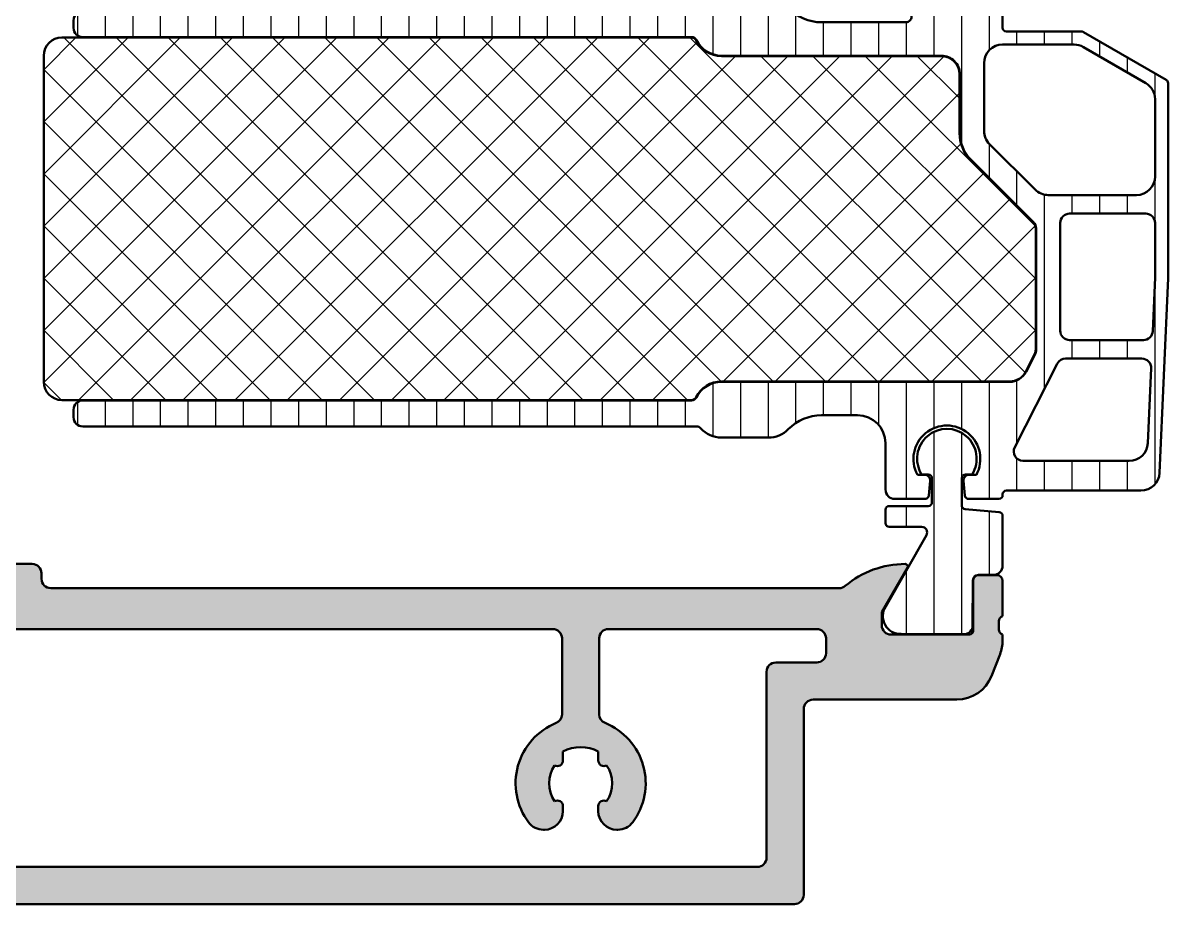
# Model space of a CAD drawing. Extents: x -30 to 140, y 0 to 85.
# Drawn here: x 55 to 116.6, y 0 to 47.4 of the extents above; entities that cross this region are included whole.
import ezdxf

# ---------------------------------------------------------------- set-up
doc = ezdxf.new("R2010")
doc.units = 0
for name, color, linetype, lineweight in [('0S-Alu contour', 7, 'Continuous', 50), ('0S-Alu hatch', 252, 'Continuous', 25), ('0S-Plastic contour', 254, 'Continuous', 50), ('0S-Plastic hatch', 253, 'Continuous', 25), ('0S-PT contour', 91, 'Continuous', 50), ('0S-PT hatch', 103, 'Continuous', 25)]:
    doc.layers.add(name, color=color, linetype=linetype, lineweight=lineweight)
pattern_1 = [(90, (0, 0), (-1.4859, 0), [])]

# ---------------------------------------------------------------- blocks, each defined once
blk = doc.blocks.new('469800__0F489E7A_4178_4282_98C9_24455DA8BACB_')
at = {"layer": '0S-Alu hatch'}
h = blk.add_hatch(color=256, dxfattribs=at)
edge = h.paths.add_edge_path()
edge.add_line((97.00000000000001, 0.5000000000000142), (97, 10.50000000000001))
edge.add_ellipse((97.5, 10.50000000000002), major_axis=(-0.5, 0), ratio=1, start_angle=270, end_angle=360, ccw=False)
edge.add_line((97.5, 11.00000000000001), (105.2352991384802, 11.00000000000001))
edge.add_arc((105.2352991384802, 13.00000000000001), 2, 270, 338.4999999999999)
edge.add_line((107.0961342744442, 12.26699754655141), (107.560835135964, 13.44670941076206))
edge.add_arc((105.7, 14.1797118642107), 2.000000000000006, 338.4999999999986, 360)
edge.add_line((107.7, 14.1797118642107), (107.7, 14.50000000000002))
edge.add_ellipse((107.7999999999999, 14.78284271247461), major_axis=(-0.2999999999999552, 0), ratio=1, start_angle=0, end_angle=70.52877936551891, ccw=False)
edge.add_line((107.5, 14.78284271247464), (107.5, 15.21715728752539))
edge.add_ellipse((107.8, 15.21715728752541), major_axis=(-0.2999999999999829, 0), ratio=1, start_angle=289.47122063448495, end_angle=360, ccw=False)
edge.add_line((107.7, 15.50000000000002), (107.7, 17.39999999999997))
edge.add_arc((107.4, 17.39999999999997), 0.3000000000000398, 0, 90)
edge.add_line((107.4, 17.70000000000001), (106.41, 17.70000000000002))
edge.add_arc((106.41, 17.39999999999997), 0.3000000000000469, 90, 180)
edge.add_line((106.11, 17.39999999999997), (106.11, 14.70000000000001))
edge.add_ellipse((105.91, 14.70000000000005), major_axis=(-0.2000000000000313, 0), ratio=1, start_angle=90.00000000001222, end_angle=180, ccw=False)
edge.add_line((105.91, 14.50000000000002), (101.6999999999682, 14.50000000000001))
edge.add_ellipse((101.6999999999682, 15.00000000000267), major_axis=(-0.500000000002661, 0), ratio=1, start_angle=0, end_angle=89.9999999999983, ccw=False)
edge.add_line((101.1999999999655, 15.00000000000266), (101.1999999999655, 15.70000000000638))
edge.add_line((101.1999999999655, 15.70000000000638), (102.5814954575952, 18.09282032304662))
edge.add_arc((102.4618802153239, 18.16188021537114), 0.1381197846490298, 329.9999999999987, 450)
edge.add_arc((102.4618802153239, 13.30000000002017), 5, 90, 130.2141710176955)
edge.add_ellipse((98.91082403438718, 17.49999999999997), major_axis=(-0.4999999999999493, 0), ratio=1, start_angle=89.9999999999983, end_angle=130.2141710176962, ccw=False)
edge.add_line((98.91082403438716, 17.00000000000001), (56.5, 17.00000000000001))
edge.add_ellipse((56.49999999999999, 17.50000000000001), major_axis=(-0.4999999999999965, 0), ratio=1, start_angle=0, end_angle=90.0000000000008, ccw=False)
edge.add_line((56, 17.50000000000001), (56, 17.80000000002017))
edge.add_arc((55.5, 17.80000000002017), 0.5, 0, 90)
edge.add_line((55.5, 18.30000000002017), (54.5, 18.30000000002017))
edge.add_arc((54.5, 17.80000000002017), 0.5, 90, 180)
edge.add_line((54, 17.80000000002017), (54, 17.50000000000001))
edge.add_ellipse((53.50000000000001, 17.50000000000001), major_axis=(-0.4999999999999929, 0), ratio=1, start_angle=89.9999999999992, end_angle=180, ccw=False)
edge.add_line((53.5, 17.00000000000001), (11.08917596561284, 17.00000000000001))
edge.add_ellipse((11.0891759656128, 17.49999999999991), major_axis=(-0.4999999999999006, 0), ratio=1, start_angle=49.78582898230161, end_angle=90.00000000000512, ccw=False)
edge.add_arc((7.538119784676062, 13.30000000002017), 4.999999999999996, 49.78582898230442, 89.99999999999999)
edge.add_arc((7.538119784676062, 18.16188021537114), 0.1381197846490281, 89.99999999999962, 210.0000000000016)
edge.add_line((7.41850454240477, 18.09282032304662), (8.800000000034458, 15.70000000000638))
edge.add_line((8.800000000034458, 15.70000000000638), (8.800000000034458, 15.00000000000267))
edge.add_ellipse((8.300000000031808, 15.00000000000266), major_axis=(-0.5000000000026504, 0), ratio=1, start_angle=90, end_angle=180, ccw=False)
edge.add_line((8.300000000031808, 14.50000000000001), (4.089999999999989, 14.50000000000001))
edge.add_ellipse((4.08999999999999, 14.70000000000002), major_axis=(-0.2000000000000046, 0), ratio=1, start_angle=0, end_angle=89.99999999999977, ccw=False)
edge.add_line((3.889999999999986, 14.70000000000001), (3.889999999999993, 17.39999999999997))
edge.add_arc((3.589999999999953, 17.39999999999997), 0.3000000000000398, 0, 90)
edge.add_line((3.589999999999953, 17.70000000000002), (2.600000000000036, 17.70000000000002))
edge.add_arc((2.600000000000036, 17.39999999999997), 0.3000000000000398, 90, 180)
edge.add_line((2.299999999999997, 17.39999999999997), (2.299999999999997, 15.50000000000001))
edge.add_ellipse((2.199999999999993, 15.2171572875254), major_axis=(-0.2999999999999989, 0), ratio=1, start_angle=180, end_angle=250.5287793655086, ccw=False)
edge.add_line((2.499999999999992, 15.21715728752539), (2.499999999999992, 14.78284271247463))
edge.add_ellipse((2.200000000000003, 14.78284271247463), major_axis=(-0.2999999999999896, 0), ratio=1, start_angle=109.4712206344874, end_angle=180, ccw=False)
edge.add_line((2.299999999999982, 14.50000000000001), (2.299999999999982, 14.17971186421069))
edge.add_arc((4.299999999999982, 14.17971186421069), 2, 180, 201.4999999999997)
edge.add_line((2.439164864035929, 13.4467094107621), (2.903865725555753, 12.26699754655141))
edge.add_arc((4.764700861519806, 13.00000000000001), 2.000000000000004, 201.5000000000001, 270)
edge.add_line((4.764700861519805, 11.00000000000001), (12.49999999999999, 11.00000000000001))
edge.add_ellipse((12.49999999999998, 10.50000000000001), major_axis=(-0.5, 0), ratio=1, start_angle=180, end_angle=269.9999999999992, ccw=False)
edge.add_line((12.99999999999998, 10.50000000000001), (12.99999999999998, 0.5000000000000142))
edge.add_arc((13.49999999999999, 0.5000000000000142), 0.5000000000000071, 180, 270.0000000000008)
edge.add_line((13.5, 7.1e-15), (96.5, 1.42e-14))
edge.add_arc((96.5, 0.5000000000000285), 0.5, 270, 360)
edge = h.paths.add_edge_path()
edge.add_arc((95.5, 12.50000000000002), 0.5, 90, 180)
edge.add_line((95, 12.50000000000002), (95.00000000000001, 2.500000000000028))
edge.add_ellipse((94.50000000000001, 2.500000000000028), major_axis=(-0.5, 0), ratio=1, start_angle=90, end_angle=180, ccw=False)
edge.add_line((94.50000000000001, 2.000000000000028), (15.49999999999998, 2.000000000000021))
edge.add_ellipse((15.49999999999998, 2.500000000000014), major_axis=(-0.4999999999999929, 0), ratio=1, start_angle=0, end_angle=90, ccw=False)
edge.add_line((14.99999999999999, 2.500000000000014), (14.99999999999999, 12.50000000000002))
edge.add_arc((14.49999999999999, 12.50000000000002), 0.5, 0, 90)
edge.add_line((14.49999999999999, 13.00000000000002), (12.30000000003446, 13.00000000000002))
edge.add_ellipse((12.30000000003446, 13.50000000000002), major_axis=(-0.5, 0), ratio=1, start_angle=0, end_angle=90, ccw=False)
edge.add_line((11.80000000003446, 13.50000000000002), (11.80000000003446, 14.30000000000001))
edge.add_ellipse((12.30000000003446, 14.30000000000001), major_axis=(-0.5, 0), ratio=1, start_angle=270, end_angle=360, ccw=False)
edge.add_line((12.30000000003446, 14.80000000000001), (23.49999999999702, 14.80000000000001))
edge.add_ellipse((23.49999999999701, 14.30000000000001), major_axis=(-0.5, 0), ratio=1, start_angle=180, end_angle=269.9999999999992, ccw=False)
edge.add_line((23.99999999999701, 14.30000000000001), (23.99999999999702, 10.20814778342446))
edge.add_ellipse((23.49999999999554, 10.20814778342446), major_axis=(-0.5000000000014851, 0), ratio=1, start_angle=112.02431283704101, end_angle=180, ccw=False)
edge.add_arc((24.99999999999997, 6.500048539865673), 3.500000000010337, 112.0243128370423, 216.8698976458439)
edge.add_arc((22.99999999999408, 5.000048539861268), 1.000000000002992, 216.8698976458443, 270)
edge.add_line((22.99999999999408, 4.000048539858283), (23.04999999999418, 4.000048539858283))
edge.add_arc((23.04999999999418, 5.000048539861268), 1.000000000002984, 269.9999999999996, 360)
edge.add_line((24.04999999999718, 5.000048539861268), (24.04999999999717, 5.275303668470471))
edge.add_arc((23.74999999999628, 5.275303668470471), 0.3000000000008924, 0, 119.9377964112646)
edge.add_ellipse((24.99999999999997, 6.500048539865673), major_axis=(-1.700000000005028, 0), ratio=1, start_angle=-34.577081611946085, end_angle=34.57708161194603, ccw=False)
edge.add_arc((23.74999999999628, 7.724793411260861), 0.3000000000008797, 240.0622035887352, 360)
edge.add_line((24.04999999999716, 7.724793411260861), (24.04999999999717, 8.20298717646333))
edge.add_ellipse((24.99999999999997, 6.500048539865673), major_axis=(-1.950000000005747, 0), ratio=1, start_angle=240.84463457371652, end_angle=299.1553654262832, ccw=False)
edge.add_line((25.95000000000279, 8.202987176463324), (25.95000000000279, 7.724793411260861))
edge.add_arc((26.25000000000367, 7.724793411260861), 0.3000000000008782, 180, 299.9377964112649)
edge.add_ellipse((24.99999999999997, 6.500048539865673), major_axis=(-1.700000000005023, 0), ratio=1, start_angle=145.4229183880535, end_angle=214.5770816119461, ccw=False)
edge.add_arc((26.25000000000367, 5.275303668470471), 0.3000000000008762, 60.06220358873634, 180)
edge.add_line((25.95000000000279, 5.275303668470471), (25.95000000000277, 5.000048539861268))
edge.add_arc((26.95000000000576, 5.000048539861268), 1.000000000002991, 180, 270.0000000000004)
edge.add_line((26.95000000000577, 4.000048539858283), (27.00000000000586, 4.000048539858283))
edge.add_arc((27.00000000000587, 5.000048539861268), 1.000000000002984, 269.9999999999996, 323.1301023541555)
edge.add_arc((24.99999999999997, 6.500048539865673), 3.500000000010348, 323.1301023541561, 427.9756871629575)
edge.add_ellipse((26.50000000000441, 10.20814778342446), major_axis=(-0.500000000001478, 0), ratio=1, start_angle=0, end_angle=67.97568716295962, ccw=False)
edge.add_line((26.00000000000294, 10.20814778342446), (26.00000000000293, 14.3))
edge.add_ellipse((26.50000000000293, 14.3), major_axis=(-0.5000000000000071, 0), ratio=1, start_angle=270, end_angle=360, ccw=False)
edge.add_line((26.50000000000293, 14.80000000000001), (83.49999999999709, 14.8))
edge.add_ellipse((83.49999999999709, 14.3), major_axis=(-0.5, 0), ratio=1, start_angle=180, end_angle=270, ccw=False)
edge.add_line((83.99999999999707, 14.30000000000001), (83.99999999999707, 10.20814778342446))
edge.add_ellipse((83.4999999999956, 10.20814778342446), major_axis=(-0.5000000000014824, 0), ratio=1, start_angle=112.02431283704021, end_angle=180, ccw=False)
edge.add_arc((85.00000000000003, 6.500048539865673), 3.50000000001034, 112.0243128370424, 216.8698976458439)
edge.add_arc((82.99999999999412, 5.000048539861268), 1.000000000002987, 216.8698976458445, 270.0000000000008)
edge.add_line((82.99999999999415, 4.000048539858283), (83.04999999999424, 4.000048539858283))
edge.add_arc((83.04999999999424, 5.000048539861268), 1.000000000002984, 270, 360)
edge.add_line((84.04999999999723, 5.000048539861268), (84.04999999999723, 5.275303668470471))
edge.add_arc((83.74999999999633, 5.275303668470471), 0.3000000000008924, 0, 119.9377964112635)
edge.add_ellipse((85.00000000000003, 6.500048539865673), major_axis=(-1.700000000005023, 0), ratio=1, start_angle=-34.577081611946085, end_angle=34.577081611946085, ccw=False)
edge.add_arc((83.74999999999633, 7.724793411260861), 0.3000000000008797, 240.0622035887352, 360)
edge.add_line((84.0499999999972, 7.724793411260861), (84.0499999999972, 8.202987176463322))
edge.add_ellipse((85.00000000000003, 6.500048539865673), major_axis=(-1.950000000005753, 0), ratio=1, start_angle=240.8446345737168, end_angle=299.1553654262839, ccw=False)
edge.add_line((85.95000000000283, 8.202987176463324), (85.95000000000286, 7.724793411260861))
edge.add_arc((86.25000000000372, 7.724793411260861), 0.300000000000864, 180, 299.9377964112649)
edge.add_ellipse((85.00000000000003, 6.500048539865673), major_axis=(-1.700000000005023, 0), ratio=1, start_angle=145.422918388054, end_angle=214.5770816119461, ccw=False)
edge.add_arc((86.25000000000372, 5.275303668470471), 0.300000000000892, 60.06220358873654, 180)
edge.add_line((85.95000000000283, 5.275303668470471), (85.95000000000283, 5.000048539861268))
edge.add_arc((86.95000000000582, 5.000048539861268), 1.000000000002984, 180, 270)
edge.add_line((86.95000000000582, 4.000048539858283), (87.0000000000059, 4.000048539858269))
edge.add_arc((87.0000000000059, 5.000048539861268), 1.000000000002998, 270, 323.130102354156)
edge.add_arc((85.00000000000003, 6.500048539865673), 3.500000000010348, 323.1301023541561, 427.9756871629575)
edge.add_ellipse((86.50000000000446, 10.20814778342446), major_axis=(-0.500000000001478, 0), ratio=1, start_angle=0, end_angle=67.97568716295962, ccw=False)
edge.add_line((86.00000000000298, 10.20814778342446), (86.00000000000298, 14.30000000000001))
edge.add_ellipse((86.50000000000298, 14.30000000000001), major_axis=(-0.5, 0), ratio=1, start_angle=270, end_angle=360, ccw=False)
edge.add_line((86.50000000000298, 14.80000000000001), (97.69999999996556, 14.80000000000001))
edge.add_ellipse((97.69999999996556, 14.30000000000001), major_axis=(-0.5, 0), ratio=1, start_angle=180, end_angle=270, ccw=False)
edge.add_line((98.19999999996554, 14.30000000000001), (98.19999999996554, 13.50000000000002))
edge.add_ellipse((97.69999999996556, 13.50000000000002), major_axis=(-0.5, 0), ratio=1, start_angle=90, end_angle=180, ccw=False)
edge.add_line((97.69999999996556, 13.00000000000002), (95.5, 13.00000000000002))
at = {"layer": '0S-Alu contour', "color": 7}
for points in [[(55.5, 18.30000000002017), (54.5, 18.30000000002017)], [(101.1999999999655, 15.00000000000266), (101.1999999999655, 15.70000000000638), (102.5814954575952, 18.09282032304662)], [(56, 17.50000000000001), (56, 17.80000000002017)], [(106.11, 17.39999999999997), (106.11, 14.70000000000001)], [(107.4, 17.70000000000001), (106.41, 17.70000000000002)], [(107.7, 15.50000000000002), (107.7, 17.39999999999997)], [(98.91082403438716, 17.00000000000001), (56.5, 17.00000000000001)], [(26.50000000000293, 14.80000000000001), (83.49999999999709, 14.8)], [(86.50000000000298, 14.80000000000001), (97.69999999996556, 14.80000000000001)], [(107.5, 14.78284271247464), (107.5, 15.21715728752539)], [(83.99999999999707, 14.30000000000001), (83.99999999999707, 10.20814778342446)], [(86.00000000000298, 10.20814778342446), (86.00000000000298, 14.30000000000001)], [(98.19999999996554, 14.30000000000001), (98.19999999996554, 13.50000000000002)], [(105.91, 14.50000000000002), (101.6999999999682, 14.50000000000001)], [(107.7, 14.1797118642107), (107.7, 14.50000000000002)], [(97.69999999996556, 13.00000000000002), (95.5, 13.00000000000002)], [(107.0961342744442, 12.26699754655141), (107.560835135964, 13.44670941076206)], [(95, 12.50000000000002), (95.00000000000001, 2.500000000000028)], [(97.00000000000001, 0.5000000000000142), (97, 10.50000000000001)], [(97.5, 11.00000000000001), (105.2352991384802, 11.00000000000001)], [(84.0499999999972, 7.724793411260861), (84.0499999999972, 8.202987176463322)], [(85.95000000000283, 8.202987176463324), (85.95000000000286, 7.724793411260861)], [(84.04999999999723, 5.000048539861268), (84.04999999999723, 5.275303668470471)], [(85.95000000000283, 5.275303668470471), (85.95000000000283, 5.000048539861268)], [(82.99999999999415, 4.000048539858283), (83.04999999999424, 4.000048539858283)], [(86.95000000000582, 4.000048539858283), (87.0000000000059, 4.000048539858269)], [(94.50000000000001, 2.000000000000028), (15.49999999999998, 2.000000000000021)], [(13.5, 7.1e-15), (96.5, 1.42e-14)]]:
    blk.add_lwpolyline(points, dxfattribs=at)
for centre, radius, start, end in [((55.5, 17.80000000002017), 0.5, 0, 90), ((102.4618802153239, 13.30000000002017), 5, 90, 130.2141710176955), ((102.4618802153239, 18.16188021537114), 0.1381197846490298, 329.9999999999987, 90), ((106.41, 17.39999999999997), 0.3000000000000469, 90, 180), ((107.4, 17.39999999999997), 0.3000000000000398, 0, 90), ((105.7, 14.1797118642107), 2.000000000000006, 338.4999999999986, 0), ((95.5, 12.50000000000002), 0.5, 90, 180), ((105.2352991384802, 13.00000000000001), 2, 270, 338.4999999999999), ((85.00000000000003, 6.500048539865673), 3.50000000001034, 112.0243128370424, 216.8698976458439), ((85.00000000000003, 6.500048539865673), 3.500000000010348, 323.1301023541561, 67.9756871629576), ((83.74999999999633, 7.724793411260861), 0.3000000000008797, 240.0622035887352, 0), ((86.25000000000372, 7.724793411260861), 0.300000000000864, 180, 299.9377964112649), ((83.74999999999633, 5.275303668470471), 0.3000000000008924, 0, 119.9377964112635), ((86.25000000000372, 5.275303668470471), 0.300000000000892, 60.06220358873654, 180), ((83.04999999999424, 5.000048539861268), 1.000000000002984, 270, 0), ((86.95000000000582, 5.000048539861268), 1.000000000002984, 180, 270), ((82.99999999999412, 5.000048539861268), 1.000000000002987, 216.8698976458445, 270.0000000000008), ((87.0000000000059, 5.000048539861268), 1.000000000002998, 270, 323.130102354156), ((96.5, 0.5000000000000285), 0.5, 270, 0)]:
    blk.add_arc(centre, radius, start, end, dxfattribs=at)
at = {"layer": '0S-Alu contour', "color": 7, "extrusion": (0, 0, -1)}
for centre, radius, start, end in [((-56.49999999999999, 17.50000000000001), 0.4999999999999965, 269.9999999999992, 0), ((-98.91082403438718, 17.49999999999997), 0.4999999999999493, 229.7858289823038, 270.0000000000017), ((-107.8, 15.21715728752541), 0.2999999999999829, 0, 70.52877936551506), ((-83.49999999999709, 14.3), 0.5, 90, 180), ((-86.50000000000298, 14.30000000000001), 0.5, 0, 90), ((-97.69999999996556, 14.30000000000001), 0.5, 90, 180), ((-101.6999999999682, 15.00000000000267), 0.500000000002661, 270.0000000000017, 0), ((-105.91, 14.70000000000005), 0.2000000000000313, 180, 269.9999999999878), ((-107.7999999999999, 14.78284271247461), 0.2999999999999552, 289.4712206344811, 0), ((-97.69999999996556, 13.50000000000002), 0.5, 180, 270), ((-97.5, 10.50000000000002), 0.5, 0, 90), ((-83.4999999999956, 10.20814778342446), 0.5000000000014824, 180, 247.9756871629598), ((-86.50000000000446, 10.20814778342446), 0.500000000001478, 292.0243128370405, 0), ((-85.00000000000003, 6.500048539865673), 1.950000000005753, 60.8446345737161, 119.1553654262832), ((-85.00000000000003, 6.500048539865673), 1.700000000005023, 325.4229183880539, 34.57708161194606), ((-85.00000000000003, 6.500048539865673), 1.700000000005023, 145.4229183880539, 214.5770816119461), ((-94.50000000000001, 2.500000000000028), 0.5, 180, 270)]:
    blk.add_arc(centre, radius, start, end, dxfattribs=at)
blk = doc.blocks.new('278043__5EB25C9F_D83D_4082_80FF_139277C2184B___0BC7762C_39AF_4687_81EA_EF17E8745420_')
at = {"layer": '0S-Plastic hatch'}
h = blk.add_hatch(dxfattribs=at)
h.set_pattern_fill('ANSI31', color=256, scale=0.4680000000000001, angle=45, style=0)
h.set_pattern_definition(pattern_1)
edge = h.paths.add_edge_path()
edge.add_line((116.5990610620605, 33.68008346447246), (116.1417693198057, 23.20638061263469))
edge.add_ellipse((115.1427210982238, 23.25000000000003), major_axis=(-1, 0), ratio=1, start_angle=90, end_angle=177.5, ccw=False)
edge.add_line((115.1427210982238, 22.25000000000003), (107.9000128404786, 22.25000000000003))
edge.add_arc((107.9000128404786, 22.05000000000003), 0.1999999999999993, 90.00000000000406, 180)
edge.add_line((107.7000128404786, 22.05000000000003), (107.7000128404786, 22.00000000000003))
edge.add_ellipse((107.5000128404786, 22.00000000000002), major_axis=(-0.1999999999999886, 0), ratio=1, start_angle=90, end_angle=180, ccw=False)
edge.add_line((107.5000128404786, 21.80000000000003), (105.869621787545, 21.80000000000003))
edge.add_ellipse((105.869621787545, 22.00000000000002), major_axis=(-0.1999999999999957, 0), ratio=1, start_angle=4.999999999998806, end_angle=90, ccw=False)
edge.add_line((105.6703828479267, 21.98256885145049), (105.6011544310511, 22.77385327717572))
edge.add_ellipse((105.9000128404786, 22.80000000000003), major_axis=(-0.299999999999987, 0), ratio=1, start_angle=-90, end_angle=5.000000000002217, ccw=False)
edge.add_line((105.9000128404786, 23.10000000000002), (106.2866760057409, 23.10000000000002))
edge.add_arc((104.7000128404786, 23.95000000000003), 1.800000000000008, 331.8213572594702, 568.1786427405297)
edge.add_line((103.1133496752164, 23.10000000000002), (103.5000128404786, 23.10000000000002))
edge.add_ellipse((103.5000128404786, 22.80000000000003), major_axis=(-0.29999999999999, 0), ratio=1, start_angle=174.9999999999979, end_angle=270, ccw=False)
edge.add_line((103.7988712499061, 22.77385327717572), (103.7296428330306, 21.98256885145049))
edge.add_ellipse((103.5304038934122, 22.00000000000002), major_axis=(-0.1999999999999903, 0), ratio=1, start_angle=90, end_angle=175.0000000000013, ccw=False)
edge.add_line((103.5304038934122, 21.80000000000003), (101.9000128404786, 21.80000000000003))
edge.add_ellipse((101.9000128404786, 22.30000000000003), major_axis=(-0.5, 0), ratio=1, start_angle=0, end_angle=90, ccw=False)
edge.add_line((101.4000128404786, 22.30000000000003), (101.4000128404786, 24.80000000000003))
edge.add_arc((99.90001284047865, 24.80000000000002), 1.5, 0, 89.99999999999946)
edge.add_line((99.90001284047865, 26.30000000000003), (97.9565842118958, 26.30000000000002))
edge.add_arc((97.95658421189582, 23.8), 2.500000000000014, 90.00000000000033, 135.5729959991943)
edge.add_ellipse((95.10001284047866, 26.60000000000003), major_axis=(-1.500000000000019, 0), ratio=1, start_angle=90, end_angle=135.5729959991943, ccw=False)
edge.add_line((95.10001284047866, 25.10000000000001), (92.57501284047866, 25.10000000000002))
edge.add_ellipse((92.57501284047866, 26.60000000000001), major_axis=(-1.499999999999985, 0), ratio=1, start_angle=41.810314895778504, end_angle=90, ccw=False)
edge.add_arc((91.23337205397877, 25.4), 0.3000000000000333, 41.81031489577727, 89.99999999999459)
edge.add_line((91.23337205397878, 25.70000000000003), (58.22501284047866, 25.70000000000002))
edge.add_ellipse((58.22501284047866, 26.20000000000002), major_axis=(-0.5, 0), ratio=1, start_angle=0, end_angle=90, ccw=False)
edge.add_line((57.72501284047867, 26.20000000000002), (57.72501284047867, 26.60000000000002))
edge.add_ellipse((58.22501284047866, 26.60000000000002), major_axis=(-0.5, 0), ratio=1, start_angle=270, end_angle=360, ccw=False)
edge.add_line((58.22501284047866, 27.10000000000003), (90.96256129081897, 27.10000000000002))
edge.add_arc((90.96256129081893, 27.39999999999999), 0.2999999999999723, 270.0000000000108, 333.6122000387661)
edge.add_ellipse((92.57501284047862, 26.6), major_axis=(-1.500000000000021, 0), ratio=1, start_angle=269.9999999999984, end_angle=333.61220003875536, ccw=False)
edge.add_line((92.57501284047866, 28.10000000000002), (108.0719713331476, 28.10000000000002))
edge.add_arc((108.0719713331476, 29.10000000000006), 1.000000000000042, 270.0000000000008, 332.9999999999984)
edge.add_line((108.962977857336, 28.64600950026047), (109.4455161025728, 29.59304412967031))
edge.add_arc((109.0000128404786, 29.82003937954006), 0.5000000000000846, 333.0000000000081, 360)
edge.add_line((109.5000128404786, 29.82003937954003), (109.5000128404786, 36.34289321881346))
edge.add_arc((109.0000128404786, 36.34289321881343), 0.5000000000000853, 0, 44.99999999999539)
edge.add_line((109.3535662310719, 36.69644660940674), (105.9857992781055, 40.06421356237311))
edge.add_ellipse((107.4000128404786, 41.4784271247462), major_axis=(-2.000000000000006, 0), ratio=1, start_angle=0, end_angle=44.99999999999977, ccw=False)
edge.add_line((105.4000128404786, 41.4784271247462), (105.4000128404786, 44.65000000000002))
edge.add_arc((104.4000128404787, 44.65000000000002), 0.9999999999999857, 0, 90.00000000000081)
edge.add_line((104.4000128404786, 45.65000000000002), (92.57501284047866, 45.65000000000002))
edge.add_ellipse((92.57501284047866, 47.15), major_axis=(-1.499999999999992, 0), ratio=1, start_angle=26.38779996124339, end_angle=90, ccw=False)
edge.add_arc((90.962561290819, 46.34999999999997), 0.2999999999999869, 26.3877999612502, 90.00000000000543)
edge.add_line((90.96256129081897, 46.64999999999996), (58.22501284047866, 46.65000000000001))
edge.add_ellipse((58.22501284047866, 47.15000000000002), major_axis=(-0.5, 0), ratio=1, start_angle=0, end_angle=90, ccw=False)
edge.add_line((57.72501284047867, 47.15000000000002), (57.72501284047868, 47.55000000000002))
edge.add_ellipse((58.22501284047868, 47.55000000000003), major_axis=(-0.5, 0), ratio=1, start_angle=270.00000000000165, end_angle=360, ccw=False)
edge.add_line((58.22501284047866, 48.05000000000003), (91.23337205397878, 48.05000000000003))
edge.add_arc((91.23337205397881, 48.35000000000002), 0.2999999999999971, 269.9999999999973, 318.1896851042193)
edge.add_ellipse((92.57501284047866, 47.15000000000003), major_axis=(-1.499999999999994, 0), ratio=1, start_angle=270.00000000000057, end_angle=318.18968510422195, ccw=False)
edge.add_line((92.57501284047866, 48.65000000000002), (95.10001284047866, 48.65000000000001))
edge.add_ellipse((95.10001284047866, 47.15000000000002), major_axis=(-1.500000000000007, 0), ratio=1, start_angle=224.4270040008054, end_angle=270, ccw=False)
edge.add_arc((97.95658421189582, 49.95000000000006), 2.500000000000037, 224.4270040008062, 269.9999999999997)
edge.add_line((97.9565842118958, 47.45000000000002), (102.5000128404786, 47.45000000000003))
edge.add_arc((102.5000128404786, 47.75000000000003), 0.3000000000000043, 269.9999999999973, 360)
edge.add_line((102.8000128404786, 47.75000000000003), (102.8000128404786, 47.90339745962159))
edge.add_arc((101.1648373889024, 47.75394877622164), 1.641990763191882, 5.222103382918573, 17.24361807271939)
edge.add_line((102.7330255423708, 48.24069263260685), (101.4204464808651, 50.5054411574439))
edge.add_ellipse((102.1986665147104, 51.02738259412534), major_axis=(-0.9370428402176623, 0), ratio=1, start_angle=-93.14116054599958, end_angle=33.8492118974043, ccw=False)
edge.add_line((102.2500128404786, 51.96301758664822), (105.6000128404786, 51.96301758664822))
edge.add_ellipse((105.6581823842411, 51.55144803949283), major_axis=(-0.4156599427022261, 0), ratio=1, start_angle=171.4986636631467, end_angle=278.04466546903666, ccw=False)
edge.add_line((106.0692752282675, 51.49000000000024), (106.0819159240018, 49.08896485997428))
edge.add_arc((106.4464624823116, 49.13959871626307), 0.36804616636807, 187.9075312078995, 262.7495927592339)
edge.add_line((106.4000128404786, 48.77449542765583), (107.1997945464493, 48.78023057567367))
edge.add_ellipse((107.2162902592854, 48.29674232763024), major_axis=(-0.4837695676022587, 0), ratio=1, start_angle=179.2014391759501, end_angle=271.9540666363429, ccw=False)
edge.add_line((107.7000128404786, 48.29000000000004), (107.7000128404786, 47.15000000000002))
edge.add_arc((107.9000128404786, 47.15000000000002), 0.1999999999999886, 180, 270)
edge.add_line((107.9000128404786, 46.95000000000002), (111.9464230019924, 46.95000000000002))
edge.add_ellipse((111.9464230019924, 46.75000000000003), major_axis=(-0.1999999999999886, 0), ratio=1, start_angle=239.9999999999912, end_angle=269.99999999999187, ccw=False)
edge.add_line((112.0464230019924, 46.92320508075689), (116.5000128404786, 44.3519237886467))
edge.add_ellipse((116.4000128404786, 44.17871870788981), major_axis=(-0.2000000000000106, 0), ratio=1, start_angle=180, end_angle=239.99999999999432, ccw=False)
edge.add_line((116.6000128404786, 44.17871870788981), (116.6000128404786, 33.7237028518378))
edge.add_ellipse((115.6000128404786, 33.72370285183777), major_axis=(-1.000000000000028, 0), ratio=1, start_angle=177.5000000000018, end_angle=180, ccw=False)
edge = h.paths.add_edge_path()
edge.add_arc((111.5444992133457, 45.25000000000003), 1, 60.00000000000006, 90)
edge.add_line((111.5444992133457, 46.25000000000002), (107.7000128404786, 46.25000000000002))
edge.add_arc((107.7000128404786, 45.25000000000003), 1, 90, 180)
edge.add_line((106.7000128404786, 45.25000000000003), (106.7000128404786, 41.60269119345812))
edge.add_arc((107.7000128404786, 41.60269119345812), 0.999999999999998, 180, 224.9999999999994)
edge.add_line((106.9929060592921, 40.89558441227159), (109.4455972527502, 38.44289321881348))
edge.add_arc((110.1527040339367, 39.15000000000003), 1, 224.9999999999997, 270)
edge.add_line((110.1527040339367, 38.15000000000003), (114.9000128404786, 38.15000000000001))
edge.add_arc((114.9000128404786, 39.15000000000002), 1, 270, 360)
edge.add_line((115.9000128404786, 39.15000000000002), (115.9000128404786, 43.31269330410537))
edge.add_arc((114.9000128404786, 43.31269330410537), 1.000000000000001, 0, 60.00000000000006)
edge.add_line((115.4000128404786, 44.17871870788981), (112.0444992133457, 46.11602540378447))
edge = h.paths.add_edge_path()
edge.add_arc((115.1870318414788, 28.85000000000003), 0.5000000000000285, 357.4999999999999, 449.9999999999968)
edge.add_line((115.1870318414788, 29.35000000000006), (111.0871034361502, 29.35000000000002))
edge.add_arc((111.0871034361502, 28.85000000000003), 0.4999999999999914, 90, 153.0000000000004)
edge.add_line((110.641600174056, 29.0769952498698), (108.3487356513311, 24.5769952498698))
edge.add_arc((108.7942389134253, 24.35000000000003), 0.4999999999999929, 153.0000000000004, 270)
edge.add_line((108.7942389134253, 23.85000000000004), (114.5119117272631, 23.85000000000003))
edge.add_arc((114.5119117272631, 24.85000000000004), 1, 270, 357.5000000000002)
edge.add_line((115.510959948845, 24.8063806126347), (115.6865559522697, 28.82819030631736))
edge = h.paths.add_edge_path()
edge.add_line((115.4000128404786, 37.15000000000002), (111.3000128404787, 37.15000000000002))
edge.add_arc((111.3000128404787, 36.65000000000002), 0.5, 90, 180)
edge.add_line((110.8000128404786, 36.65000000000002), (110.8000128404786, 30.85000000000003))
edge.add_arc((111.3000128404787, 30.85000000000003), 0.5, 180, 270)
edge.add_line((111.3000128404787, 30.35000000000002), (115.2743537272959, 30.35000000000002))
edge.add_arc((115.2743537272959, 30.85000000000003), 0.5000000000000006, 269.9999999999968, 357.4999999999998)
edge.add_line((115.7738778380868, 30.82819030631736), (115.9000128404786, 33.71715682855114))
edge.add_line((115.9000128404786, 33.71715682855114), (115.9000128404786, 36.65000000000001))
edge.add_arc((115.4000128404786, 36.65000000000001), 0.5, 0, 90)
at = {"layer": '0S-Alu contour', "color": 7}
for points in [[(111.5444992133457, 46.25000000000002), (107.7000128404786, 46.25000000000002)], [(115.4000128404786, 44.17871870788981), (112.0444992133457, 46.11602540378447)], [(106.7000128404786, 45.25000000000003), (106.7000128404786, 41.60269119345812)], [(115.9000128404786, 39.15000000000002), (115.9000128404786, 43.31269330410537)], [(106.9929060592921, 40.89558441227159), (109.4455972527502, 38.44289321881348)], [(110.1527040339367, 38.15000000000003), (114.9000128404786, 38.15000000000001)], [(115.4000128404786, 37.15000000000002), (111.3000128404787, 37.15000000000002)], [(110.8000128404786, 36.65000000000002), (110.8000128404786, 30.85000000000003)], [(115.7738778380868, 30.82819030631736), (115.9000128404786, 33.71715682855114), (115.9000128404786, 36.65000000000001)], [(111.3000128404787, 30.35000000000002), (115.2743537272959, 30.35000000000002)], [(110.641600174056, 29.0769952498698), (108.3487356513311, 24.5769952498698)], [(115.1870318414788, 29.35000000000006), (111.0871034361502, 29.35000000000002)], [(115.510959948845, 24.8063806126347), (115.6865559522697, 28.82819030631736)], [(108.7942389134253, 23.85000000000004), (114.5119117272631, 23.85000000000003)]]:
    blk.add_lwpolyline(points, dxfattribs=at)
for centre, radius, start, end in [((107.7000128404786, 45.25000000000003), 1, 90, 180), ((111.5444992133457, 45.25000000000003), 1, 60.00000000000006, 90), ((114.9000128404786, 43.31269330410537), 1.000000000000001, 0, 60.00000000000006), ((107.7000128404786, 41.60269119345812), 0.999999999999998, 180, 224.9999999999994), ((114.9000128404786, 39.15000000000002), 1, 270, 0), ((110.1527040339367, 39.15000000000003), 1, 224.9999999999997, 270), ((111.3000128404787, 36.65000000000002), 0.5, 90, 180), ((115.4000128404786, 36.65000000000001), 0.5, 0, 90), ((111.3000128404787, 30.85000000000003), 0.5, 180, 270), ((115.2743537272959, 30.85000000000003), 0.5000000000000006, 269.9999999999968, 357.4999999999998), ((111.0871034361502, 28.85000000000003), 0.4999999999999914, 90, 153.0000000000004), ((115.1870318414788, 28.85000000000003), 0.5000000000000285, 357.4999999999999, 89.99999999999675), ((114.5119117272631, 24.85000000000004), 1, 270, 357.5000000000002), ((108.7942389134253, 24.35000000000003), 0.4999999999999929, 153.0000000000004, 270)]:
    blk.add_arc(centre, radius, start, end, dxfattribs=at)
at = {"layer": '0S-Plastic contour', "color": 7}
for points in [[(102.2500128404786, 51.96301758664822), (105.6000128404786, 51.96301758664822)], [(106.0692752282675, 51.49000000000024), (106.0819159240018, 49.08896485997428)], [(102.7330255423708, 48.24069263260685), (101.4204464808651, 50.5054411574439)], [(106.4000128404786, 48.77449542765583), (107.1997945464493, 48.78023057567367)], [(58.22501284047866, 48.05000000000003), (91.23337205397878, 48.05000000000003)], [(92.57501284047866, 48.65000000000002), (95.10001284047866, 48.65000000000001)], [(107.7000128404786, 48.29000000000004), (107.7000128404786, 47.15000000000002)], [(57.72501284047867, 47.15000000000002), (57.72501284047868, 47.55000000000002)], [(97.9565842118958, 47.45000000000002), (102.5000128404786, 47.45000000000003)], [(102.8000128404786, 47.75000000000003), (102.8000128404786, 47.90339745962159)], [(107.9000128404786, 46.95000000000002), (111.9464230019924, 46.95000000000002)], [(112.0464230019924, 46.92320508075689), (116.5000128404786, 44.3519237886467)], [(90.96256129081897, 46.64999999999996), (58.22501284047866, 46.65000000000001)], [(104.4000128404786, 45.65000000000002), (92.57501284047866, 45.65000000000002)], [(105.4000128404786, 41.4784271247462), (105.4000128404786, 44.65000000000002)], [(116.6000128404786, 44.17871870788981), (116.6000128404786, 33.7237028518378)], [(109.3535662310719, 36.69644660940674), (105.9857992781055, 40.06421356237311)], [(109.5000128404786, 29.82003937954003), (109.5000128404786, 36.34289321881346)], [(116.5990610620605, 33.68008346447246), (116.1417693198057, 23.20638061263469)], [(108.962977857336, 28.64600950026047), (109.4455161025728, 29.59304412967031)], [(92.57501284047866, 28.10000000000002), (108.0719713331476, 28.10000000000002)], [(57.72501284047867, 26.20000000000002), (57.72501284047867, 26.60000000000002)], [(58.22501284047866, 27.10000000000003), (90.96256129081897, 27.10000000000002)], [(99.90001284047865, 26.30000000000003), (97.9565842118958, 26.30000000000002)], [(91.23337205397878, 25.70000000000003), (58.22501284047866, 25.70000000000002)], [(95.10001284047866, 25.10000000000001), (92.57501284047866, 25.10000000000002)], [(101.4000128404786, 22.30000000000003), (101.4000128404786, 24.80000000000003)], [(103.1133496752164, 23.10000000000002), (103.5000128404786, 23.10000000000002)], [(105.9000128404786, 23.10000000000002), (106.2866760057409, 23.10000000000002)], [(103.7988712499061, 22.77385327717572), (103.7296428330306, 21.98256885145049)], [(105.6703828479267, 21.98256885145049), (105.6011544310511, 22.77385327717572)], [(115.1427210982238, 22.25000000000003), (107.9000128404786, 22.25000000000003)], [(103.5304038934122, 21.80000000000003), (101.9000128404786, 21.80000000000003)], [(107.5000128404786, 21.80000000000003), (105.869621787545, 21.80000000000003)], [(107.7000128404786, 22.05000000000003), (107.7000128404786, 22.00000000000003)]]:
    blk.add_lwpolyline(points, dxfattribs=at)
at = {"layer": '0S-Plastic contour', "color": 7, "extrusion": (0, 0, -1)}
for centre, radius, start, end in [((-102.1986665147104, 51.02738259412534), 0.9370428402176623, 326.1507881025957, 93.1411605459996), ((-105.6581823842411, 51.55144803949283), 0.4156599427022261, 81.95533453096333, 188.5013363368533), ((-107.2162902592854, 48.29674232763024), 0.4837695676022587, 88.04593336365714, 180.7985608240499), ((-58.22501284047868, 47.55000000000003), 0.5, 0, 89.99999999999837), ((-92.57501284047866, 47.15000000000003), 1.499999999999994, 41.81031489577805, 89.99999999999946), ((-95.10001284047866, 47.15000000000002), 1.500000000000007, 90, 135.5729959991946), ((-58.22501284047866, 47.15000000000002), 0.5, 270, 0), ((-111.9464230019924, 46.75000000000003), 0.1999999999999886, 90.00000000000813, 120.0000000000088), ((-92.57501284047866, 47.15), 1.499999999999992, 270, 333.6122000387566), ((-116.4000128404786, 44.17871870788981), 0.2000000000000106, 120.0000000000057, 180), ((-107.4000128404786, 41.4784271247462), 2.000000000000006, 315.0000000000002, 0), ((-115.6000128404786, 33.72370285183777), 1.000000000000028, 180, 182.4999999999983), ((-92.57501284047862, 26.6), 1.500000000000021, 26.38779996124463, 90.0000000000016), ((-58.22501284047866, 26.60000000000002), 0.5, 0, 90), ((-58.22501284047866, 26.20000000000002), 0.5, 270, 0), ((-92.57501284047866, 26.60000000000001), 1.499999999999985, 270, 318.1896851042215), ((-95.10001284047866, 26.60000000000003), 1.500000000000019, 224.4270040008057, 270), ((-103.5000128404786, 22.80000000000003), 0.29999999999999, 90, 185.0000000000022), ((-105.9000128404786, 22.80000000000003), 0.299999999999987, 354.9999999999978, 90), ((-115.1427210982238, 23.25000000000003), 1, 182.5000000000001, 270), ((-101.9000128404786, 22.30000000000003), 0.5, 270, 0), ((-103.5304038934122, 22.00000000000002), 0.1999999999999903, 184.9999999999988, 270), ((-105.869621787545, 22.00000000000002), 0.1999999999999957, 270, 355.0000000000012), ((-107.5000128404786, 22.00000000000002), 0.1999999999999886, 180, 270)]:
    blk.add_arc(centre, radius, start, end, dxfattribs=at)
at = {"layer": '0S-Plastic contour', "color": 7}
for centre, radius, start, end in [((106.4464624823116, 49.13959871626307), 0.36804616636807, 187.9075312078995, 262.7495927592339), ((91.23337205397881, 48.35000000000002), 0.2999999999999971, 269.9999999999973, 318.1896851042193), ((97.95658421189582, 49.95000000000006), 2.500000000000037, 224.4270040008062, 269.9999999999997), ((101.1648373889024, 47.75394877622164), 1.641990763191882, 5.222103382918573, 17.24361807271939), ((102.5000128404786, 47.75000000000003), 0.3000000000000043, 269.9999999999973, 0), ((107.9000128404786, 47.15000000000002), 0.1999999999999886, 180, 270), ((90.962561290819, 46.34999999999997), 0.2999999999999869, 26.3877999612502, 90.00000000000543), ((104.4000128404787, 44.65000000000002), 0.9999999999999857, 0, 90.00000000000081), ((109.0000128404786, 36.34289321881343), 0.5000000000000853, 0, 44.99999999999539), ((109.0000128404786, 29.82003937954006), 0.5000000000000846, 333.0000000000081, 0), ((108.0719713331476, 29.10000000000006), 1.000000000000042, 270.0000000000008, 332.9999999999984), ((90.96256129081893, 27.39999999999999), 0.2999999999999723, 270.0000000000108, 333.6122000387661), ((97.95658421189582, 23.8), 2.500000000000014, 90.00000000000033, 135.5729959991943), ((99.90001284047865, 24.80000000000002), 1.5, 0, 89.99999999999946), ((91.23337205397877, 25.4), 0.3000000000000333, 41.81031489577727, 89.99999999999459), ((104.7000128404786, 23.95000000000003), 1.800000000000008, 331.8213572594702, 208.1786427405298), ((107.9000128404786, 22.05000000000003), 0.1999999999999993, 90.00000000000406, 180)]:
    blk.add_arc(centre, radius, start, end, dxfattribs=at)
blk = doc.blocks.new('475320__4421726E_A711_4BB2_BA2E_B7CBF89294DE_')
at = {"layer": '0S-PT hatch'}
h = blk.add_hatch(dxfattribs=at)
h.set_pattern_fill('ANSI37', color=256, scale=0.625, angle=90, style=0)
h.set_pattern_definition([(135, (0, 0), (-1.403165018917055, -1.403165018917055), []), (225, (0, 0), (1.403165018917055, -1.403165018917055), [])])
edge = h.paths.add_edge_path()
edge.add_ellipse((57.10001284047864, 45.65000000000002), major_axis=(-0.9800000000000039, 0), ratio=1, start_angle=270, end_angle=360, ccw=False)
edge.add_line((57.10001284047864, 46.63000000000002), (90.96256129081893, 46.63000000000001))
edge.add_ellipse((90.9625612908189, 46.35000000000004), major_axis=(-0.2799999999999727, 0), ratio=1, start_angle=206.3877999612355, end_angle=269.99999999999125, ccw=False)
edge.add_arc((92.57501284047866, 47.15000000000012), 1.520000000000114, 206.3877999612462, 270.0000000000005)
edge.add_line((92.57501284047866, 45.63000000000001), (104.4000128404786, 45.63000000000001))
edge.add_ellipse((104.4000128404786, 44.65000000000002), major_axis=(-0.9799999999999968, 0), ratio=1, start_angle=180, end_angle=270, ccw=False)
edge.add_line((105.3800128404786, 44.65000000000002), (105.3800128404786, 41.4784271247462))
edge.add_arc((107.4000128404787, 41.47842712474621), 2.020000000000024, 180, 224.9999999999994)
edge.add_line((105.9716571424818, 40.05007142674938), (109.3394240954482, 36.682304473783))
edge.add_ellipse((109.0000128404786, 36.34289321881347), major_axis=(-0.479999999999992, 0), ratio=1, start_angle=180, end_angle=224.9999999999982, ccw=False)
edge.add_line((109.4800128404786, 36.34289321881347), (109.4800128404786, 29.82003937954008))
edge.add_ellipse((109.0000128404786, 29.82003937954005), major_axis=(-0.4799999999999898, 0), ratio=1, start_angle=153.0000000000038, end_angle=180, ccw=False)
edge.add_line((109.4276959720891, 29.6021239396651), (108.9451577268522, 28.65508931025525))
edge.add_ellipse((108.0719713331476, 29.1), major_axis=(-0.9799999999999724, 0), ratio=1, start_angle=89.9999999999983, end_angle=152.9999999999995, ccw=False)
edge.add_line((108.0719713331476, 28.12000000000003), (92.57501284047866, 28.12000000000002))
edge.add_arc((92.57501284047865, 26.59999999999998), 1.520000000000042, 89.99999999999946, 153.6122000387553)
edge.add_ellipse((90.96256129081893, 27.40000000000002), major_axis=(-0.2799999999999574, 0), ratio=1, start_angle=90, end_angle=153.6122000387581, ccw=False)
edge.add_line((90.96256129081893, 27.12000000000006), (57.10001284047864, 27.12000000000003))
edge.add_ellipse((57.10001284047864, 28.10000000000003), major_axis=(-0.9800000000000039, 0), ratio=1, start_angle=0, end_angle=90, ccw=False)
edge.add_line((56.12001284047863, 28.10000000000003), (56.12001284047863, 45.65000000000002))
at = {"layer": '0S-PT contour', "color": 7}
for points in [[(57.10001284047864, 46.63000000000002), (90.96256129081893, 46.63000000000001)], [(56.12001284047863, 28.10000000000003), (56.12001284047863, 45.65000000000002)], [(92.57501284047866, 45.63000000000001), (104.4000128404786, 45.63000000000001)], [(105.3800128404786, 44.65000000000002), (105.3800128404786, 41.4784271247462)], [(105.9716571424818, 40.05007142674938), (109.3394240954482, 36.682304473783)], [(109.4800128404786, 36.34289321881347), (109.4800128404786, 29.82003937954008)], [(109.4276959720891, 29.6021239396651), (108.9451577268522, 28.65508931025525)], [(108.0719713331476, 28.12000000000003), (92.57501284047866, 28.12000000000002)], [(90.96256129081893, 27.12000000000006), (57.10001284047864, 27.12000000000003)]]:
    blk.add_lwpolyline(points, dxfattribs=at)
at = {"layer": '0S-PT contour', "color": 7, "extrusion": (0, 0, -1)}
for centre, radius, start, end in [((-57.10001284047864, 45.65000000000002), 0.9800000000000039, 0, 90), ((-90.9625612908189, 46.35000000000004), 0.2799999999999727, 90.00000000000873, 153.6122000387645), ((-104.4000128404786, 44.65000000000002), 0.9799999999999968, 90, 180), ((-109.0000128404786, 36.34289321881347), 0.479999999999992, 135.0000000000018, 180), ((-109.0000128404786, 29.82003937954005), 0.4799999999999898, 180, 206.9999999999962), ((-108.0719713331476, 29.1), 0.9799999999999724, 207.0000000000006, 270.0000000000017), ((-57.10001284047864, 28.10000000000003), 0.9800000000000039, 270, 0), ((-90.96256129081893, 27.40000000000002), 0.2799999999999574, 206.387799961242, 270)]:
    blk.add_arc(centre, radius, start, end, dxfattribs=at)
at = {"layer": '0S-PT contour', "color": 7}
for centre, radius, start, end in [((92.57501284047866, 47.15000000000012), 1.520000000000114, 206.3877999612462, 270.0000000000005), ((107.4000128404787, 41.47842712474621), 2.020000000000024, 180, 224.9999999999994), ((92.57501284047865, 26.59999999999998), 1.520000000000042, 89.99999999999946, 153.6122000387553)]:
    blk.add_arc(centre, radius, start, end, dxfattribs=at)
blk = doc.blocks.new('278043__C10FF43D_169A_4D2C_A72D_557E77F2FA00___CEE5CBA5_272E_424A_BDC6_E6D4B0880A1D_')
at = {"layer": '0S-Plastic hatch'}
h = blk.add_hatch(dxfattribs=at)
h.set_pattern_fill('ANSI31', color=256, scale=0.4680000000000001, angle=45, style=0)
h.set_pattern_definition(pattern_1)
edge = h.paths.add_edge_path()
edge.add_arc((107.5000128404786, 20.89425870543953), 0.2000000000000028, 0, 84.99999999999943)
edge.add_line((107.5174439890282, 21.09349764505787), (105.6825816919291, 21.25402729518516))
edge.add_ellipse((105.7000128404786, 21.45326623480352), major_axis=(-0.2000000000000038, 0), ratio=1, start_angle=0, end_angle=85.00000000000358, ccw=False)
edge.add_line((105.5000128404786, 21.45326623480352), (105.5000128404786, 22.92000000000002))
edge.add_ellipse((105.7000128404786, 22.92000000000003), major_axis=(-0.1999999999999886, 0), ratio=1, start_angle=270, end_angle=360, ccw=False)
edge.add_line((105.7000128404786, 23.12000000000002), (106.0555570116512, 23.12000000000002))
edge.add_arc((104.7000128404786, 23.97000000000002), 1.599999999999997, 327.9100487437199, 572.0899512562803)
edge.add_line((103.344468669306, 23.12000000000002), (103.7000128404786, 23.12000000000002))
edge.add_ellipse((103.7000128404786, 22.92000000000002), major_axis=(-0.2000000000000099, 0), ratio=1, start_angle=180, end_angle=270, ccw=False)
edge.add_line((103.9000128404786, 22.92000000000002), (103.9000128404786, 21.62000000000003))
edge.add_ellipse((103.7000128404786, 21.62000000000003), major_axis=(-0.200000000000017, 0), ratio=1, start_angle=90, end_angle=180, ccw=False)
edge.add_line((103.7000128404786, 21.42000000000002), (101.6000128404786, 21.42000000000003))
edge.add_arc((101.6000128404787, 21.22000000000002), 0.1999999999999993, 90.00000000000406, 180)
edge.add_line((101.4000128404786, 21.22000000000003), (101.4000128404786, 20.50000000000002))
edge.add_arc((101.6000128404786, 20.50000000000002), 0.1999999999999886, 180, 270)
edge.add_line((101.6000128404786, 20.30000000000002), (103.341204849247, 20.30000000000002))
edge.add_ellipse((103.341204849247, 20.00000000000002), major_axis=(-0.3000000000000043, 0), ratio=1, start_angle=150.0000000000009, end_angle=270, ccw=False)
edge.add_line((103.6010124703824, 19.85000000000002), (101.4127183046971, 16.01000000000002))
edge.add_arc((102.2073224266373, 15.48676114933048), 0.9514066456853473, 146.6354966795628, 272.4614089974138)
edge.add_line((102.2481819917159, 14.53623229579902), (105.6001635471552, 14.52925654130651))
edge.add_arc((105.6451673324612, 14.95926867509665), 0.4323607011496587, 264.0253451750564, 366.738360312483)
edge.add_line((106.0745414217729, 15.01000000000002), (106.0912819882171, 17.40983320893485))
edge.add_ellipse((106.4162205984508, 17.39014468789165), major_axis=(-0.3255345423783581, 0), ratio=1, start_angle=272.8538299148702, end_angle=356.53260138055373, ccw=False)
edge.add_line((106.4000128404786, 17.71527550289233), (107.2000484431061, 17.71539893589845))
edge.add_arc((107.2091112759268, 18.20623130464101), 0.4909160306449309, 268.9421987912426, 360.4398561991616)
edge.add_line((107.7000128404786, 18.21000000000003), (107.7000128404786, 20.89425870543951))
at = {"layer": '0S-Plastic contour', "color": 7}
for points in [[(103.344468669306, 23.12000000000002), (103.7000128404786, 23.12000000000002)], [(103.9000128404786, 22.92000000000002), (103.9000128404786, 21.62000000000003)], [(105.5000128404786, 21.45326623480352), (105.5000128404786, 22.92000000000002)], [(105.7000128404786, 23.12000000000002), (106.0555570116512, 23.12000000000002)], [(101.4000128404786, 21.22000000000003), (101.4000128404786, 20.50000000000002)], [(103.7000128404786, 21.42000000000002), (101.6000128404786, 21.42000000000003)], [(107.5174439890282, 21.09349764505787), (105.6825816919291, 21.25402729518516)], [(107.7000128404786, 18.21000000000003), (107.7000128404786, 20.89425870543951)], [(103.6010124703824, 19.85000000000002), (101.4127183046971, 16.01000000000002)], [(101.6000128404786, 20.30000000000002), (103.341204849247, 20.30000000000002)], [(106.0745414217729, 15.01000000000002), (106.0912819882171, 17.40983320893485)], [(106.4000128404786, 17.71527550289233), (107.2000484431061, 17.71539893589845)], [(102.2481819917159, 14.53623229579902), (105.6001635471552, 14.52925654130651)]]:
    blk.add_lwpolyline(points, dxfattribs=at)
for centre, radius, start, end in [((104.7000128404786, 23.97000000000002), 1.599999999999997, 327.9100487437199, 212.0899512562803), ((101.6000128404787, 21.22000000000002), 0.1999999999999993, 90.00000000000406, 180), ((107.5000128404786, 20.89425870543953), 0.2000000000000028, 0, 84.99999999999943), ((101.6000128404786, 20.50000000000002), 0.1999999999999886, 180, 270), ((107.2091112759268, 18.20623130464101), 0.4909160306449309, 268.9421987912426, 0.4398561991616284), ((102.2073224266373, 15.48676114933048), 0.9514066456853473, 146.6354966795628, 272.4614089974138), ((105.6451673324612, 14.95926867509665), 0.4323607011496587, 264.0253451750564, 6.738360312483008)]:
    blk.add_arc(centre, radius, start, end, dxfattribs=at)
at = {"layer": '0S-Plastic contour', "color": 7, "extrusion": (0, 0, -1)}
for centre, radius, start, end in [((-103.7000128404786, 22.92000000000002), 0.2000000000000099, 90, 180), ((-105.7000128404786, 22.92000000000003), 0.1999999999999886, 0, 90), ((-103.7000128404786, 21.62000000000003), 0.200000000000017, 180, 270), ((-105.7000128404786, 21.45326623480352), 0.2000000000000038, 274.9999999999964, 0), ((-103.341204849247, 20.00000000000002), 0.3000000000000043, 90, 209.9999999999992), ((-106.4162205984508, 17.39014468789165), 0.3255345423783581, 3.467398619446282, 87.1461700851298)]:
    blk.add_arc(centre, radius, start, end, dxfattribs=at)
blk = doc.blocks.new('475320__3D35F55B_2B9D_40FC_B0BC_BE90714B7F5E_')
at = {"layer": '0S-Alu contour', "color": 7}
blk.add_blockref('469800__0F489E7A_4178_4282_98C9_24455DA8BACB_', (0, 0), dxfattribs=at)
at = {"layer": '0S-Plastic contour', "color": 7}
for name in ['278043__5EB25C9F_D83D_4082_80FF_139277C2184B___0BC7762C_39AF_4687_81EA_EF17E8745420_', '278043__C10FF43D_169A_4D2C_A72D_557E77F2FA00___CEE5CBA5_272E_424A_BDC6_E6D4B0880A1D_']:
    blk.add_blockref(name, (0, 0), dxfattribs=at)
at = {"layer": '0S-PT contour', "color": 7}
blk.add_blockref('475320__4421726E_A711_4BB2_BA2E_B7CBF89294DE_', (0, 0), dxfattribs=at)

msp = doc.modelspace()

# ---------------------------------------------------------------- block references
at = {"layer": '0S-Alu contour', "color": 7}
msp.add_blockref('475320__3D35F55B_2B9D_40FC_B0BC_BE90714B7F5E_', (0, 0), dxfattribs=at)

doc.saveas('drawing.dxf')
